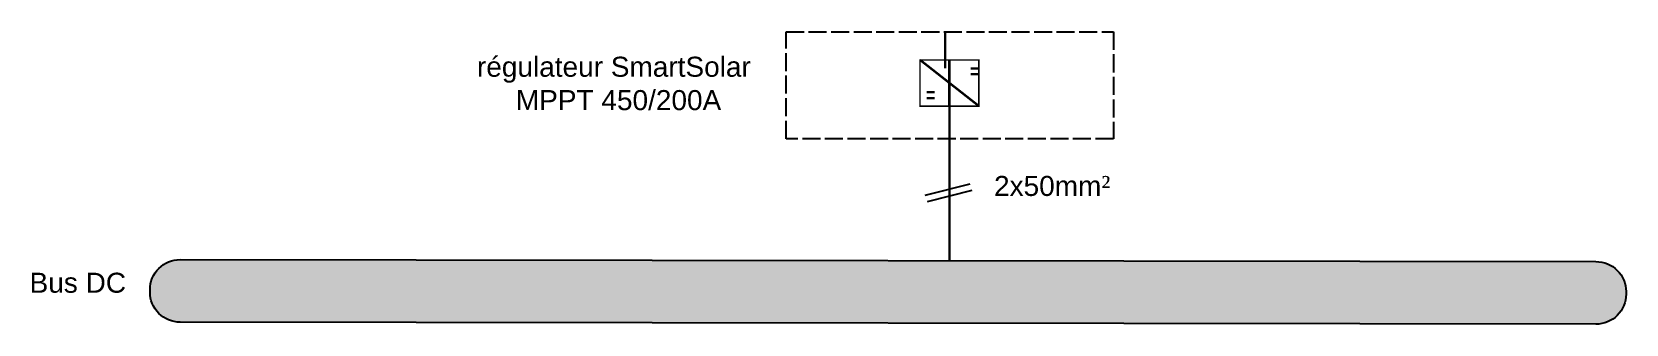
# Model space of a CAD drawing. Header units: millimetres. Extents: x 3295 to 3455, y 1479 to 1508.
import ezdxf

# ---------------------------------------------------------------- set-up
doc = ezdxf.new("R2010")
doc.units = ezdxf.units.MM
doc.linetypes.add('ACAD_ISO02W100', pattern=[15, 12, -3])
doc.styles.get("Standard").update_dxf_attribs({"font": 'arial.ttf'})

msp = doc.modelspace()

# ---------------------------------------------------------------- hatches: boundary and pattern name
h = msp.add_hatch(color=256)
h.set_gradient(color1=(248, 215, 49), color2=(0, 0, 255))
h.paths.add_polyline_path([(3451.53, 1485.3), (3310.23, 1485.5, 0.414214), (3307.23, 1482.5, 0.439963), (3310.23, 1479.25), (3451.53, 1479.05, 0.414214), (3454.53, 1482.05, 0.439963)])

# ---------------------------------------------------------------- linework, layer by layer
at = {"lineweight": 30}
for p, q in [((3386.58, 1508.26), (3386.58, 1504.63)), ((3389.9, 1504.61), (3389.13, 1504.61)), ((3389.9, 1504.03), (3389.13, 1504.03)), ((3385.52, 1502.22), (3384.75, 1502.22)), ((3385.52, 1501.63), (3384.75, 1501.63)), ((3387.01, 1500.83), (3387.01, 1485.39))]:
    msp.add_line(p, q, dxfattribs=at)
at = {"lineweight": 35}
for p, q in [((3389.94, 1500.83), (3384.07, 1505.44)), ((3387, 1500.83), (3387, 1505.44))]:
    msp.add_line(p, q, dxfattribs=at)
for p, q in [((3389.03, 1493.04), (3384.56, 1491.91)), ((3389.24, 1492.4), (3384.77, 1491.28))]:
    msp.add_line(p, q)
at = {"linetype": 'ACAD_ISO02W100', "ltscale": 0.15}
msp.add_lwpolyline([(3403.38, 1497.58), (3370.7, 1497.58), (3370.7, 1508.26), (3403.38, 1508.26)], close=True, dxfattribs=at)
at = {"const_width": 0.15}
msp.add_lwpolyline([(3389.94, 1500.83), (3384.07, 1500.83), (3384.07, 1505.44), (3389.94, 1505.44)], close=True, dxfattribs=at)
msp.add_lwpolyline([(3310.23, 1485.5), (3451.53, 1485.3, -0.414214), (3454.53, 1482.3), (3454.53, 1482.05, -0.414214), (3451.53, 1479.05), (3310.23, 1479.25, -0.414214), (3307.23, 1482.25), (3307.23, 1482.5, -0.414214)], format="xyb", close=True)

# ---------------------------------------------------------------- texts
at = {"char_height": 2, "attachment_point": 1}
for s, width, gutter_width, insert in [(' régulateur SmartSolar\\P      MPPT 450/200A', 33.2323, 4.92, (3339.08, 1505.77)), ('\\pxqc;2x50mm{\\A1;\\fTimes New Roman|b0|i0|c0|p18;²}', 14.1934, 7.16, (3390.17, 1493.86)), ('Bus DC', 85.0259, 7.53, (3295.21, 1484.19))]:
    msp.add_mtext_dynamic_manual_height_columns(s, width=width, gutter_width=gutter_width, heights=[0], dxfattribs=dict(at, insert=insert))

doc.saveas('drawing.dxf')
